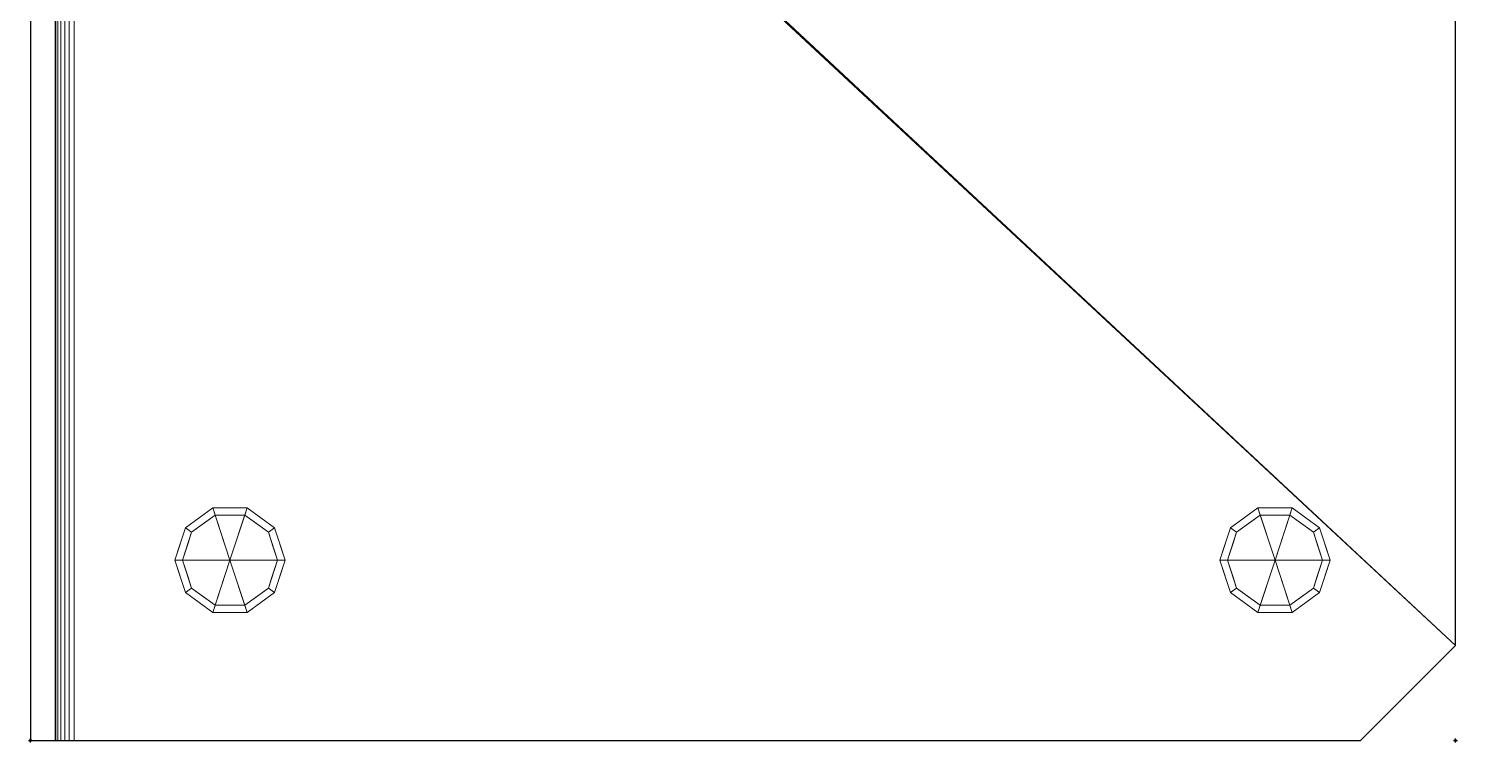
# Model space of a CAD drawing. Header units: millimetres. Extents: x -1 to 751, y -751 to 1.
# Drawn here: x -1 to 751, y -751 to -375 of the extents above; entities that cross this region are included whole.
import ezdxf

# ---------------------------------------------------------------- set-up
doc = ezdxf.new("R2010")
doc.units = ezdxf.units.MM
doc.header["$PDMODE"] = 34
for name, color, linetype in [('IQ_200_2D', 1, 'Continuous'), ('IQ_200_3D', 1, 'Continuous'), ('IQ_204_2D', 7, 'Continuous'), ('IQ_INS_3D', 3, 'Continuous')]:
    doc.layers.add(name, color=color, linetype=linetype)

msp = doc.modelspace()

# ---------------------------------------------------------------- linework, layer by layer
at = {"layer": 'IQ_200_2D'}
for p, q in [((750, -700), (750, 0)), ((0, 0), (0, -750)), ((700, -750), (750, -700)), ((0, -750), (700, -750))]:
    msp.add_line(p, q, dxfattribs=at)
at = {"layer": 'IQ_204_2D'}
msp.add_line((13, -13), (13, -750), dxfattribs=at)
at = {"layer": 'IQ_INS_3D'}
for p in [(0, -750), (750, -750)]:
    msp.add_point(p, dxfattribs=at)

# ---------------------------------------------------------------- meshes
at = {"layer": 'IQ_200_3D', "lineweight": 18}
mesh = msp.add_polyface(dxfattribs=at)
corners = [(750, -13, 1000), (750, 0, 1000), (0, 0, 1000), (0, -750, 1000), (13, -750, 1000), (13, -13, 1000)]
mesh.append_faces([[corners[k] for k in face] for face in [(3, 4, 5, 2)]], dxfattribs={"vtx2": -1})
mesh.append_faces([[corners[k] for k in face] for face in [(5, 0, 1, 2)]], dxfattribs={"vtx3": -1})
mesh = msp.add_polyface(dxfattribs=at)
corners = [(0, 0, 850), (0, -750, 850), (0, -750, 1000), (0, 0, 1000)]
mesh.append_faces([[corners[k] for k in face] for face in [(0, 1, 2, 3)]])
mesh = msp.add_polyface(dxfattribs=at)
corners = [(750, 0, 850), (750, -700, 850), (700, -750, 850), (0, -750, 850), (0, 0, 850)]
mesh.append_faces([[corners[k] for k in face] for face in [(1, 4, 0)]], dxfattribs={"vtx0": -1})
mesh.append_faces([[corners[k] for k in face] for face in [(2, 3, 4, 1)]], dxfattribs={"vtx2": -1})
mesh = msp.add_polyface(dxfattribs=at)
corners = [(750, 0, 1000), (750, -13, 1000), (750, -13, 910), (750, -13.34, 907.41), (750, -14.34, 905), (750, -15.93, 902.93), (750, -18, 901.34), (750, -20.41, 900.34), (750, -23, 900), (750, -700, 900), (750, -700, 850), (750, 0, 850)]
mesh.append_faces([[corners[k] for k in face] for face in [(8, 11, 7), (3, 11, 2)]], dxfattribs={"vtx0": -1, "vtx1": -1})
mesh.append_faces([[corners[k] for k in face] for face in [(11, 3, 4), (11, 4, 5)]], dxfattribs={"vtx0": -1, "vtx2": -1})
mesh.append_faces([[corners[k] for k in face] for face in [(6, 7, 11), (5, 6, 11)]], dxfattribs={"vtx1": -1, "vtx2": -1})
mesh.append_faces([[corners[k] for k in face] for face in [(0, 1, 2, 11)]], dxfattribs={"vtx2": -1})
mesh.append_faces([[corners[k] for k in face] for face in [(8, 9, 10, 11)]], dxfattribs={"vtx3": -1})
mesh = msp.add_polyface(dxfattribs=at)
corners = [(13, -750, 1000), (13, -750, 910), (13, -13, 910), (13, -13, 1000)]
mesh.append_faces([[corners[k] for k in face] for face in [(0, 1, 2, 3)]])
mesh = msp.add_polyface(dxfattribs=at)
corners = [(23, -23, 900), (20.41, -20.41, 900.34), (18, -18, 901.34), (15.93, -15.93, 902.93), (14.34, -14.34, 905), (13.34, -13.34, 907.41), (13, -13, 910), (13, -750, 910), (13.34, -750, 907.41), (14.34, -750, 905), (15.93, -750, 902.93), (18, -750, 901.34), (20.41, -750, 900.34), (23, -750, 900)]
mesh.append_faces([[corners[k] for k in face] for face in [(0, 1, 12, 13)]], dxfattribs={"vtx1": -1})
mesh.append_faces([[corners[k] for k in face] for face in [(4, 5, 8, 9), (9, 10, 3, 4), (1, 2, 11, 12), (10, 11, 2, 3)]], dxfattribs={"vtx1": -1, "vtx3": -1})
mesh.append_faces([[corners[k] for k in face] for face in [(5, 6, 7, 8)]], dxfattribs={"vtx3": -1})
mesh = msp.add_polyface(dxfattribs=at)
corners = [(700, -750, 900), (750, -700, 900), (750, -23, 900), (23, -23, 900), (23, -750, 900)]
mesh.append_faces([[corners[k] for k in face] for face in [(1, 2, 3)]], dxfattribs={"vtx2": -1})
mesh.append_faces([[corners[k] for k in face] for face in [(3, 4, 0, 1)]], dxfattribs={"vtx3": -1})
mesh = msp.add_polyface(dxfattribs=at)
corners = [(105, -655, 850), (134, -655, 850), (128.46, -637.95, 850), (113.96, -627.42, 850), (96.04, -627.42, 850), (81.54, -637.95, 850), (76, -655, 850)]
mesh.append_faces([[corners[k] for k in face] for face in [(0, 4, 5, 6)]], dxfattribs={"vtx0": -1})
mesh.append_faces([[corners[k] for k in face] for face in [(0, 3, 4)]], dxfattribs={"vtx0": -1, "vtx2": -1})
mesh.append_faces([[corners[k] for k in face] for face in [(0, 1, 2, 3)]], dxfattribs={"vtx3": -1})
mesh = msp.add_polyface(dxfattribs=at)
corners = [(76, -655, 850), (81.54, -637.95, 850), (96.04, -627.42, 850), (113.96, -627.42, 850), (128.46, -637.95, 850), (134, -655, 850), (134, -655, 75), (128.46, -637.95, 75), (113.96, -627.42, 75), (96.04, -627.42, 75), (81.54, -637.95, 75), (76, -655, 75), (131.01, -645.81, 850), (131.23, -646.48, 75), (121.21, -632.69, 850), (121.21, -632.69, 75), (105, -627.42, 850), (105, -627.42, 75), (88.79, -632.69, 850), (88.79, -632.69, 75), (78.99, -645.81, 850), (78.77, -646.48, 75)]
mesh.append_faces([[corners[k] for k in face] for face in [(13, 5, 6), (0, 21, 11)]], dxfattribs={"vtx0": -1})
mesh.append_faces([[corners[k] for k in face] for face in [(7, 12, 13), (5, 13, 12)]], dxfattribs={"vtx0": -1, "vtx1": -1})
mesh.append_faces([[corners[k] for k in face] for face in [(20, 10, 21), (14, 15, 8, 3), (4, 7, 15, 14), (7, 4, 12), (16, 17, 9, 2), (18, 19, 10, 1), (19, 18, 2, 9), (17, 16, 3, 8)]], dxfattribs={"vtx0": -1, "vtx2": -1})
mesh.append_faces([[corners[k] for k in face] for face in [(20, 1, 10), (0, 20, 21)]], dxfattribs={"vtx1": -1, "vtx2": -1})
mesh = msp.add_polyface(dxfattribs=at)
corners = [(76, -655, 75), (81.54, -637.95, 75), (96.04, -627.42, 75), (113.96, -627.42, 75), (128.46, -637.95, 75), (134, -655, 75), (130, -655, 75), (125.23, -640.31, 75), (112.73, -631.22, 75), (97.27, -631.22, 75), (84.77, -640.31, 75), (80, -655, 75)]
mesh.append_faces([[corners[k] for k in face] for face in [(10, 1, 2, 9)]], dxfattribs={"vtx0": -1, "vtx2": -1})
mesh.append_faces([[corners[k] for k in face] for face in [(6, 7, 4, 5)]], dxfattribs={"vtx1": -1})
mesh.append_faces([[corners[k] for k in face] for face in [(8, 9, 2, 3), (7, 8, 3, 4)]], dxfattribs={"vtx1": -1, "vtx3": -1})
mesh.append_faces([[corners[k] for k in face] for face in [(11, 0, 1, 10)]], dxfattribs={"vtx2": -1})
mesh = msp.add_polyface(dxfattribs=at)
corners = [(80, -655, 75), (84.77, -640.31, 75), (97.27, -631.22, 75), (112.73, -631.22, 75), (125.23, -640.31, 75), (130, -655, 75), (130, -655, 0), (125.23, -640.31, 0), (112.73, -631.22, 0), (97.27, -631.22, 0), (84.77, -640.31, 0), (80, -655, 0), (118.98, -635.76, 75), (118.98, -635.76, 0), (127.61, -647.65, 75), (127.61, -647.65, 0), (105, -631.22, 75), (105, -631.22, 0), (91.02, -635.76, 0), (91.02, -635.76, 75), (83.09, -645.5, 0), (82.39, -647.65, 75), (81.54, -650.25, 0)]
mesh.append_faces([[corners[k] for k in face] for face in [(15, 14, 5, 6)]], dxfattribs={"vtx0": -1})
mesh.append_faces([[corners[k] for k in face] for face in [(1, 20, 21), (21, 22, 0), (20, 1, 10)]], dxfattribs={"vtx0": -1, "vtx1": -1})
mesh.append_faces([[corners[k] for k in face] for face in [(14, 15, 7, 4), (21, 20, 22)]], dxfattribs={"vtx0": -1, "vtx2": -1})
mesh.append_faces([[corners[k] for k in face] for face in [(3, 12, 13, 8), (7, 13, 12, 4), (18, 10, 1, 19), (17, 9, 2, 16), (9, 18, 19, 2), (16, 3, 8, 17)]], dxfattribs={"vtx1": -1, "vtx3": -1})
mesh.append_faces([[corners[k] for k in face] for face in [(22, 11, 0)]], dxfattribs={"vtx2": -1})
mesh = msp.add_polyface(dxfattribs=at)
corners = [(80, -655, 0), (84.77, -640.31, 0), (97.27, -631.22, 0), (112.73, -631.22, 0), (125.23, -640.31, 0), (130, -655, 0), (105, -655, 0)]
mesh.append_faces([[corners[k] for k in face] for face in [(1, 2, 6, 0)]], dxfattribs={"vtx1": -1})
mesh.append_faces([[corners[k] for k in face] for face in [(2, 3, 6)]], dxfattribs={"vtx1": -1, "vtx2": -1})
mesh.append_faces([[corners[k] for k in face] for face in [(4, 5, 6, 3)]], dxfattribs={"vtx2": -1})
mesh = msp.add_polyface(dxfattribs=at)
corners = [(655, -655, 850), (684, -655, 850), (678.46, -637.95, 850), (663.96, -627.42, 850), (646.04, -627.42, 850), (631.54, -637.95, 850), (626, -655, 850)]
mesh.append_faces([[corners[k] for k in face] for face in [(0, 4, 5, 6)]], dxfattribs={"vtx0": -1})
mesh.append_faces([[corners[k] for k in face] for face in [(0, 3, 4)]], dxfattribs={"vtx0": -1, "vtx2": -1})
mesh.append_faces([[corners[k] for k in face] for face in [(0, 1, 2, 3)]], dxfattribs={"vtx3": -1})
mesh = msp.add_polyface(dxfattribs=at)
corners = [(626, -655, 850), (631.54, -637.95, 850), (646.04, -627.42, 850), (663.96, -627.42, 850), (678.46, -637.95, 850), (684, -655, 850), (684, -655, 75), (678.46, -637.95, 75), (663.96, -627.42, 75), (646.04, -627.42, 75), (631.54, -637.95, 75), (626, -655, 75), (681.01, -645.81, 850), (681.23, -646.48, 75), (671.21, -632.69, 850), (671.21, -632.69, 75), (655, -627.42, 850), (655, -627.42, 75), (638.79, -632.69, 850), (638.79, -632.69, 75), (628.99, -645.81, 850), (628.77, -646.48, 75)]
mesh.append_faces([[corners[k] for k in face] for face in [(13, 5, 6), (0, 21, 11)]], dxfattribs={"vtx0": -1})
mesh.append_faces([[corners[k] for k in face] for face in [(7, 12, 13), (5, 13, 12)]], dxfattribs={"vtx0": -1, "vtx1": -1})
mesh.append_faces([[corners[k] for k in face] for face in [(20, 10, 21), (14, 15, 8, 3), (4, 7, 15, 14), (7, 4, 12), (16, 17, 9, 2), (18, 19, 10, 1), (19, 18, 2, 9), (17, 16, 3, 8)]], dxfattribs={"vtx0": -1, "vtx2": -1})
mesh.append_faces([[corners[k] for k in face] for face in [(20, 1, 10), (0, 20, 21)]], dxfattribs={"vtx1": -1, "vtx2": -1})
mesh = msp.add_polyface(dxfattribs=at)
corners = [(626, -655, 75), (631.54, -637.95, 75), (646.04, -627.42, 75), (663.96, -627.42, 75), (678.46, -637.95, 75), (684, -655, 75), (680, -655, 75), (675.23, -640.31, 75), (662.73, -631.22, 75), (647.27, -631.22, 75), (634.77, -640.31, 75), (630, -655, 75)]
mesh.append_faces([[corners[k] for k in face] for face in [(10, 1, 2, 9)]], dxfattribs={"vtx0": -1, "vtx2": -1})
mesh.append_faces([[corners[k] for k in face] for face in [(6, 7, 4, 5)]], dxfattribs={"vtx1": -1})
mesh.append_faces([[corners[k] for k in face] for face in [(8, 9, 2, 3), (7, 8, 3, 4)]], dxfattribs={"vtx1": -1, "vtx3": -1})
mesh.append_faces([[corners[k] for k in face] for face in [(11, 0, 1, 10)]], dxfattribs={"vtx2": -1})
mesh = msp.add_polyface(dxfattribs=at)
corners = [(630, -655, 75), (634.77, -640.31, 75), (647.27, -631.22, 75), (662.73, -631.22, 75), (675.23, -640.31, 75), (680, -655, 75), (680, -655, 0), (675.23, -640.31, 0), (662.73, -631.22, 0), (647.27, -631.22, 0), (634.77, -640.31, 0), (630, -655, 0), (668.98, -635.76, 75), (668.98, -635.76, 0), (677.61, -647.65, 75), (677.61, -647.65, 0), (655, -631.22, 75), (655, -631.22, 0), (641.02, -635.76, 0), (641.02, -635.76, 75), (633.09, -645.5, 0), (632.39, -647.65, 75), (631.54, -650.25, 0)]
mesh.append_faces([[corners[k] for k in face] for face in [(15, 14, 5, 6)]], dxfattribs={"vtx0": -1})
mesh.append_faces([[corners[k] for k in face] for face in [(1, 20, 21), (21, 22, 0), (20, 1, 10)]], dxfattribs={"vtx0": -1, "vtx1": -1})
mesh.append_faces([[corners[k] for k in face] for face in [(14, 15, 7, 4), (21, 20, 22)]], dxfattribs={"vtx0": -1, "vtx2": -1})
mesh.append_faces([[corners[k] for k in face] for face in [(3, 12, 13, 8), (7, 13, 12, 4), (18, 10, 1, 19), (17, 9, 2, 16), (9, 18, 19, 2), (16, 3, 8, 17)]], dxfattribs={"vtx1": -1, "vtx3": -1})
mesh.append_faces([[corners[k] for k in face] for face in [(22, 11, 0)]], dxfattribs={"vtx2": -1})
mesh = msp.add_polyface(dxfattribs=at)
corners = [(630, -655, 0), (634.77, -640.31, 0), (647.27, -631.22, 0), (662.73, -631.22, 0), (675.23, -640.31, 0), (680, -655, 0), (655, -655, 0)]
mesh.append_faces([[corners[k] for k in face] for face in [(1, 2, 6, 0)]], dxfattribs={"vtx1": -1})
mesh.append_faces([[corners[k] for k in face] for face in [(2, 3, 6)]], dxfattribs={"vtx1": -1, "vtx2": -1})
mesh.append_faces([[corners[k] for k in face] for face in [(4, 5, 6, 3)]], dxfattribs={"vtx2": -1})
mesh = msp.add_polyface(dxfattribs=at)
corners = [(105, -655, 850), (76, -655, 850), (81.54, -672.05, 850), (96.04, -682.58, 850), (113.96, -682.58, 850), (128.46, -672.05, 850), (134, -655, 850)]
mesh.append_faces([[corners[k] for k in face] for face in [(0, 4, 5, 6)]], dxfattribs={"vtx0": -1})
mesh.append_faces([[corners[k] for k in face] for face in [(4, 0, 3)]], dxfattribs={"vtx0": -1, "vtx1": -1})
mesh.append_faces([[corners[k] for k in face] for face in [(0, 1, 2, 3)]], dxfattribs={"vtx3": -1})
mesh = msp.add_polyface(dxfattribs=at)
corners = [(134, -655, 850), (128.46, -672.05, 850), (113.96, -682.58, 850), (96.04, -682.58, 850), (81.54, -672.05, 850), (76, -655, 850), (76, -655, 75), (81.54, -672.05, 75), (96.04, -682.58, 75), (113.96, -682.58, 75), (128.46, -672.05, 75), (134, -655, 75), (78.99, -664.19, 75), (78.77, -663.52, 850), (88.79, -677.31, 850), (88.79, -677.31, 75), (105, -682.58, 850), (105, -682.58, 75), (121.21, -677.31, 850), (121.21, -677.31, 75), (131.01, -664.19, 850), (131.23, -663.52, 75)]
mesh.append_faces([[corners[k] for k in face] for face in [(6, 13, 5)]], dxfattribs={"vtx0": -1})
mesh.append_faces([[corners[k] for k in face] for face in [(7, 4, 12), (1, 10, 20)]], dxfattribs={"vtx0": -1, "vtx1": -1})
mesh.append_faces([[corners[k] for k in face] for face in [(14, 15, 8, 3), (4, 7, 15, 14), (12, 4, 13), (10, 1, 18, 19), (20, 10, 21), (2, 9, 19, 18), (9, 2, 16)]], dxfattribs={"vtx0": -1, "vtx2": -1})
mesh.append_faces([[corners[k] for k in face] for face in [(6, 12, 13), (0, 20, 21), (8, 17, 3)]], dxfattribs={"vtx1": -1, "vtx2": -1})
mesh.append_faces([[corners[k] for k in face] for face in [(17, 9, 16, 3)]], dxfattribs={"vtx1": -1, "vtx3": -1})
mesh.append_faces([[corners[k] for k in face] for face in [(21, 11, 0)]], dxfattribs={"vtx2": -1})
mesh = msp.add_polyface(dxfattribs=at)
corners = [(134, -655, 75), (128.46, -672.05, 75), (113.96, -682.58, 75), (96.04, -682.58, 75), (81.54, -672.05, 75), (76, -655, 75), (80, -655, 75), (84.77, -669.69, 75), (97.27, -678.78, 75), (112.73, -678.78, 75), (125.23, -669.69, 75), (130, -655, 75)]
mesh.append_faces([[corners[k] for k in face] for face in [(1, 10, 11, 0)]], dxfattribs={"vtx0": -1})
mesh.append_faces([[corners[k] for k in face] for face in [(3, 8, 9, 2), (2, 9, 10, 1)]], dxfattribs={"vtx0": -1, "vtx2": -1})
mesh.append_faces([[corners[k] for k in face] for face in [(3, 4, 7, 8)]], dxfattribs={"vtx1": -1, "vtx3": -1})
mesh.append_faces([[corners[k] for k in face] for face in [(4, 5, 6, 7)]], dxfattribs={"vtx3": -1})
mesh = msp.add_polyface(dxfattribs=at)
corners = [(130, -655, 75), (125.23, -669.69, 75), (112.73, -678.78, 75), (97.27, -678.78, 75), (84.77, -669.69, 75), (80, -655, 75), (80, -655, 0), (84.77, -669.69, 0), (97.27, -678.78, 0), (112.73, -678.78, 0), (125.23, -669.69, 0), (130, -655, 0), (83.09, -664.5, 75), (82.39, -662.35, 0), (91.02, -674.24, 0), (91.02, -674.24, 75), (105, -678.78, 75), (105, -678.78, 0), (118.98, -674.24, 0), (118.98, -674.24, 75), (126.91, -664.5, 0), (127.61, -662.35, 75), (81.54, -659.75, 75), (128.46, -659.75, 0)]
mesh.append_faces([[corners[k] for k in face] for face in [(7, 12, 13), (21, 23, 0), (1, 20, 21), (20, 1, 10)]], dxfattribs={"vtx0": -1, "vtx1": -1})
mesh.append_faces([[corners[k] for k in face] for face in [(13, 12, 22), (7, 4, 12), (21, 20, 23)]], dxfattribs={"vtx0": -1, "vtx2": -1})
mesh.append_faces([[corners[k] for k in face] for face in [(6, 13, 22)]], dxfattribs={"vtx1": -1, "vtx2": -1})
mesh.append_faces([[corners[k] for k in face] for face in [(15, 4, 7, 14), (3, 15, 14, 8), (17, 9, 2, 16), (19, 2, 9, 18), (18, 10, 1, 19), (16, 3, 8, 17)]], dxfattribs={"vtx1": -1, "vtx3": -1})
mesh.append_faces([[corners[k] for k in face] for face in [(22, 5, 6), (23, 11, 0)]], dxfattribs={"vtx2": -1})
mesh = msp.add_polyface(dxfattribs=at)
corners = [(130, -655, 0), (125.23, -669.69, 0), (112.73, -678.78, 0), (97.27, -678.78, 0), (84.77, -669.69, 0), (80, -655, 0), (105, -655, 0)]
mesh.append_faces([[corners[k] for k in face] for face in [(3, 6, 2)]], dxfattribs={"vtx0": -1, "vtx1": -1})
mesh.append_faces([[corners[k] for k in face] for face in [(1, 2, 6, 0)]], dxfattribs={"vtx1": -1})
mesh.append_faces([[corners[k] for k in face] for face in [(4, 5, 6, 3)]], dxfattribs={"vtx2": -1})
mesh = msp.add_polyface(dxfattribs=at)
corners = [(655, -655, 850), (626, -655, 850), (631.54, -672.05, 850), (646.04, -682.58, 850), (663.96, -682.58, 850), (678.46, -672.05, 850), (684, -655, 850)]
mesh.append_faces([[corners[k] for k in face] for face in [(0, 4, 5, 6)]], dxfattribs={"vtx0": -1})
mesh.append_faces([[corners[k] for k in face] for face in [(4, 0, 3)]], dxfattribs={"vtx0": -1, "vtx1": -1})
mesh.append_faces([[corners[k] for k in face] for face in [(0, 1, 2, 3)]], dxfattribs={"vtx3": -1})
mesh = msp.add_polyface(dxfattribs=at)
corners = [(684, -655, 850), (678.46, -672.05, 850), (663.96, -682.58, 850), (646.04, -682.58, 850), (631.54, -672.05, 850), (626, -655, 850), (626, -655, 75), (631.54, -672.05, 75), (646.04, -682.58, 75), (663.96, -682.58, 75), (678.46, -672.05, 75), (684, -655, 75), (628.99, -664.19, 75), (628.77, -663.52, 850), (638.79, -677.31, 850), (638.79, -677.31, 75), (655, -682.58, 850), (655, -682.58, 75), (671.21, -677.31, 850), (671.21, -677.31, 75), (681.01, -664.19, 850), (681.23, -663.52, 75)]
mesh.append_faces([[corners[k] for k in face] for face in [(6, 13, 5)]], dxfattribs={"vtx0": -1})
mesh.append_faces([[corners[k] for k in face] for face in [(7, 4, 12), (1, 10, 20)]], dxfattribs={"vtx0": -1, "vtx1": -1})
mesh.append_faces([[corners[k] for k in face] for face in [(14, 15, 8, 3), (4, 7, 15, 14), (12, 4, 13), (10, 1, 18, 19), (20, 10, 21), (2, 9, 19, 18), (9, 2, 16)]], dxfattribs={"vtx0": -1, "vtx2": -1})
mesh.append_faces([[corners[k] for k in face] for face in [(6, 12, 13), (0, 20, 21), (8, 17, 3)]], dxfattribs={"vtx1": -1, "vtx2": -1})
mesh.append_faces([[corners[k] for k in face] for face in [(17, 9, 16, 3)]], dxfattribs={"vtx1": -1, "vtx3": -1})
mesh.append_faces([[corners[k] for k in face] for face in [(21, 11, 0)]], dxfattribs={"vtx2": -1})
mesh = msp.add_polyface(dxfattribs=at)
corners = [(684, -655, 75), (678.46, -672.05, 75), (663.96, -682.58, 75), (646.04, -682.58, 75), (631.54, -672.05, 75), (626, -655, 75), (630, -655, 75), (634.77, -669.69, 75), (647.27, -678.78, 75), (662.73, -678.78, 75), (675.23, -669.69, 75), (680, -655, 75)]
mesh.append_faces([[corners[k] for k in face] for face in [(1, 10, 11, 0)]], dxfattribs={"vtx0": -1})
mesh.append_faces([[corners[k] for k in face] for face in [(3, 8, 9, 2), (2, 9, 10, 1)]], dxfattribs={"vtx0": -1, "vtx2": -1})
mesh.append_faces([[corners[k] for k in face] for face in [(3, 4, 7, 8)]], dxfattribs={"vtx1": -1, "vtx3": -1})
mesh.append_faces([[corners[k] for k in face] for face in [(4, 5, 6, 7)]], dxfattribs={"vtx3": -1})
mesh = msp.add_polyface(dxfattribs=at)
corners = [(680, -655, 75), (675.23, -669.69, 75), (662.73, -678.78, 75), (647.27, -678.78, 75), (634.77, -669.69, 75), (630, -655, 75), (630, -655, 0), (634.77, -669.69, 0), (647.27, -678.78, 0), (662.73, -678.78, 0), (675.23, -669.69, 0), (680, -655, 0), (633.09, -664.5, 75), (632.39, -662.35, 0), (641.02, -674.24, 0), (641.02, -674.24, 75), (655, -678.78, 75), (655, -678.78, 0), (668.98, -674.24, 0), (668.98, -674.24, 75), (676.91, -664.5, 0), (677.61, -662.35, 75), (631.54, -659.75, 75), (678.46, -659.75, 0)]
mesh.append_faces([[corners[k] for k in face] for face in [(7, 12, 13), (21, 23, 0), (1, 20, 21), (20, 1, 10)]], dxfattribs={"vtx0": -1, "vtx1": -1})
mesh.append_faces([[corners[k] for k in face] for face in [(13, 12, 22), (7, 4, 12), (21, 20, 23)]], dxfattribs={"vtx0": -1, "vtx2": -1})
mesh.append_faces([[corners[k] for k in face] for face in [(6, 13, 22)]], dxfattribs={"vtx1": -1, "vtx2": -1})
mesh.append_faces([[corners[k] for k in face] for face in [(15, 4, 7, 14), (3, 15, 14, 8), (17, 9, 2, 16), (19, 2, 9, 18), (18, 10, 1, 19), (16, 3, 8, 17)]], dxfattribs={"vtx1": -1, "vtx3": -1})
mesh.append_faces([[corners[k] for k in face] for face in [(22, 5, 6), (23, 11, 0)]], dxfattribs={"vtx2": -1})
mesh = msp.add_polyface(dxfattribs=at)
corners = [(680, -655, 0), (675.23, -669.69, 0), (662.73, -678.78, 0), (647.27, -678.78, 0), (634.77, -669.69, 0), (630, -655, 0), (655, -655, 0)]
mesh.append_faces([[corners[k] for k in face] for face in [(3, 6, 2)]], dxfattribs={"vtx0": -1, "vtx1": -1})
mesh.append_faces([[corners[k] for k in face] for face in [(1, 2, 6, 0)]], dxfattribs={"vtx1": -1})
mesh.append_faces([[corners[k] for k in face] for face in [(4, 5, 6, 3)]], dxfattribs={"vtx2": -1})
mesh = msp.add_polyface(dxfattribs=at)
corners = [(750, -700, 850), (750, -700, 900), (700, -750, 900), (700, -750, 850)]
mesh.append_faces([[corners[k] for k in face] for face in [(0, 1, 2, 3)]])
mesh = msp.add_polyface(dxfattribs=at)
corners = [(13, -750, 1000), (0, -750, 1000), (0, -750, 850), (700, -750, 850), (700, -750, 900), (23, -750, 900), (20.41, -750, 900.34), (18, -750, 901.34), (15.93, -750, 902.93), (14.34, -750, 905), (13.34, -750, 907.41), (13, -750, 910)]
mesh.append_faces([[corners[k] for k in face] for face in [(6, 2, 5), (11, 2, 10)]], dxfattribs={"vtx0": -1, "vtx1": -1})
mesh.append_faces([[corners[k] for k in face] for face in [(2, 6, 7), (2, 7, 8)]], dxfattribs={"vtx0": -1, "vtx2": -1})
mesh.append_faces([[corners[k] for k in face] for face in [(9, 10, 2), (8, 9, 2)]], dxfattribs={"vtx1": -1, "vtx2": -1})
mesh.append_faces([[corners[k] for k in face] for face in [(3, 4, 5, 2)]], dxfattribs={"vtx2": -1})
mesh.append_faces([[corners[k] for k in face] for face in [(11, 0, 1, 2)]], dxfattribs={"vtx3": -1})

doc.saveas('drawing.dxf')
